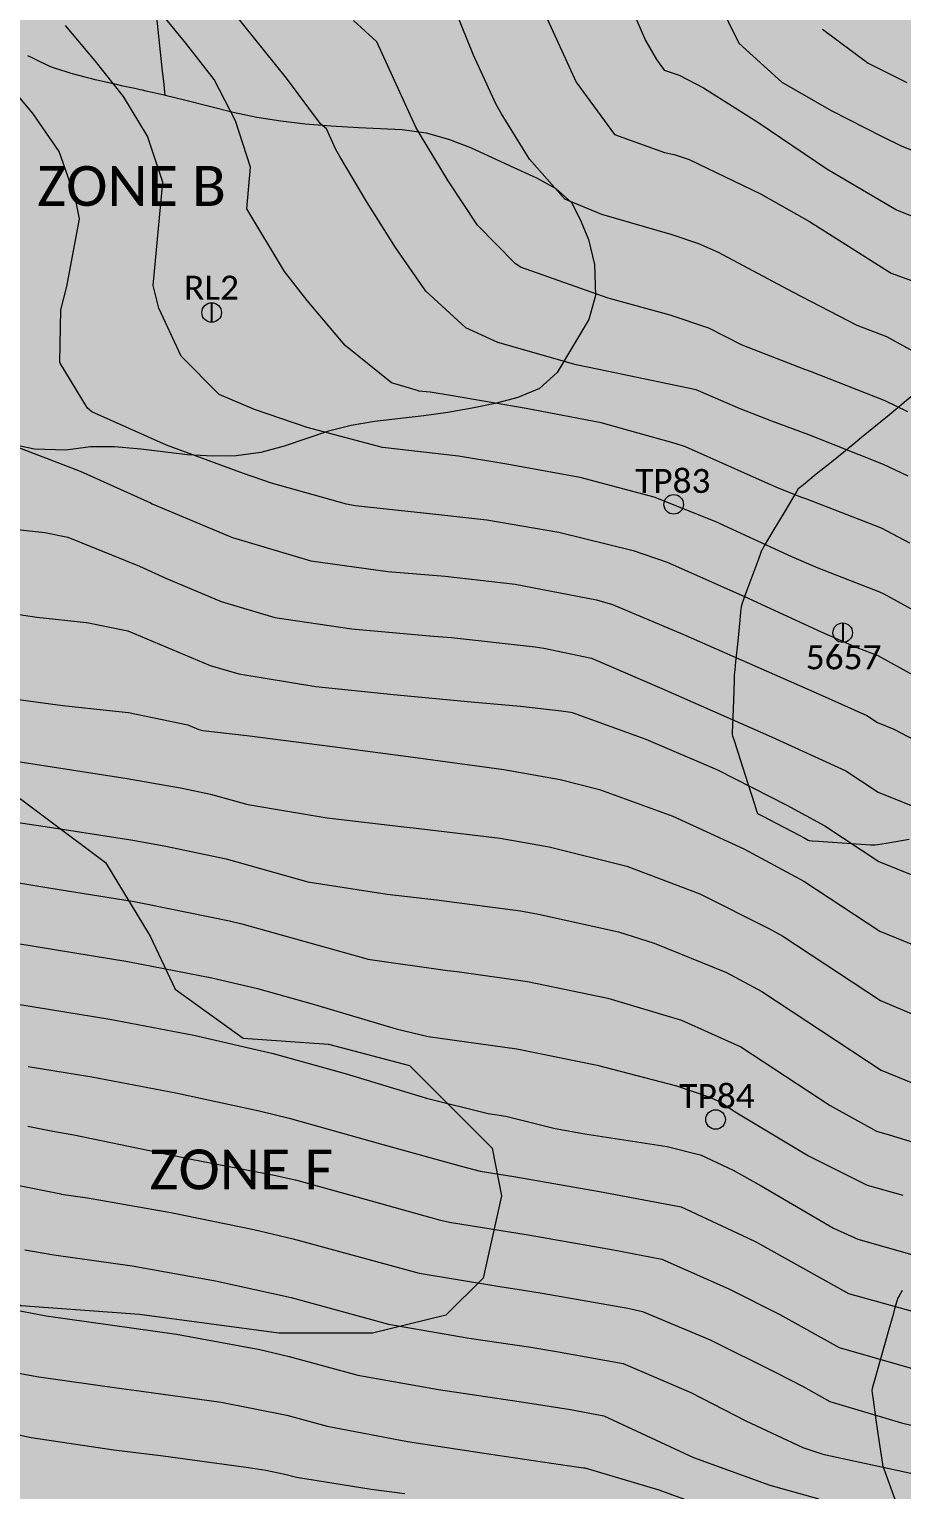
# Model space of a CAD drawing. Header units: metres. Extents: x 5688 to 19740, y -52 to 3406.
# Drawn here: x 8496 to 8714.5, y 2097.8 to 2463.7 of the extents above; entities that cross this region are included whole.
import ezdxf
from ezdxf.enums import TextEntityAlignment as Align

# ---------------------------------------------------------------- set-up
doc = ezdxf.new("R2010")
doc.units = ezdxf.units.M
for name, color, linetype in [('Contours', 7, 'Continuous'), ('GEO', 140, 'Continuous'), ('TP', 7, 'Continuous')]:
    doc.layers.add(name, color=color, linetype=linetype)
doc.layers.add('Sonering - Special', color=31, linetype='Continuous', true_color=0xdbb88a)
doc.styles.add('CALIBRII', font='calibri.ttf')

# ---------------------------------------------------------------- blocks, each defined once
blk = doc.blocks.new('CONTOURS-CG')
at = {"layer": 'Contours', "color": 253, "lineweight": 9, "true_color": 0xa1a3a5}
for points, elevation in [([(32509.86, 1281.54), (32521.36, 1273.04), (32531.05, 1268.14)], 1401), ([(32457.71, 1296.92), (32465.55, 1278.65), (32468.27, 1273.91), (32470.21, 1271.24), (32473.99, 1269.98), (32480.09, 1266.83), (32493.66, 1258.25), (32510.98, 1246.52), (32528.42, 1236.28), (32528.43, 1236.28), (32545.92, 1229.17)], 1402), ([(32481.19, 1293.88), (32488.96, 1277.99), (32499.69, 1268.28), (32512.04, 1261.12), (32524.8, 1254.62), (32529.74, 1252.21), (32547.3, 1245.27)], 1401.5), ([(32531.23, 1185.67), (32525.58, 1188.43), (32525.58, 1188.43), (32506.85, 1195.74), (32505.47, 1196.23), (32489.73, 1202.34), (32481.4, 1206.64), (32481.4, 1206.64), (32471.74, 1209.86), (32456.23, 1214.09), (32434.29, 1221.93), (32432.95, 1222.81), (32423.47, 1232.39), (32416.12, 1243.52), (32409.24, 1254.99), (32408.07, 1256.98), (32398.26, 1278.37), (32398.26, 1278.37), (32392.4, 1283.66)], 1403.5), ([(32534.34, 1199.81), (32526.03, 1204.41), (32526.02, 1204.41), (32518.58, 1207.3), (32502.42, 1215.64), (32483.83, 1225.6), (32478.93, 1227.75), (32478.93, 1227.75), (32472.24, 1229.98), (32454.6, 1235.08), (32445.37, 1238.95), (32436.49, 1248.97), (32429.47, 1260.34), (32428.14, 1262.62), (32422.46, 1274.99), (32415.06, 1293.47)], 1403), ([(32440.09, 1285.95), (32448.2, 1268.27), (32457.79, 1255.1), (32470.35, 1250.66), (32472.74, 1250.11), (32476.46, 1248.87), (32494.33, 1240.23), (32506.59, 1233.33), (32527.11, 1220.36), (32527.11, 1220.35), (32544.86, 1213.97)], 1402.5), ([(32531.78, 1152.72), (32524.68, 1156.47), (32505.95, 1163.77), (32504.71, 1164.22), (32499.01, 1166.43), (32494.85, 1168.24), (32475.56, 1176.86), (32473, 1177.7), (32472.97, 1177.71), (32454.48, 1182.87), (32435.66, 1186.51), (32416.75, 1189.7), (32411.59, 1190.54), (32408.73, 1190.86), (32408.72, 1190.87), (32401.9, 1192.9), (32390.33, 1202.26), (32380.78, 1213.56), (32375.15, 1220.84), (32365.67, 1236.5), (32366.65, 1246.97), (32366.65, 1246.97), (32362.9, 1258.58), (32357.5, 1268.91), (32350.45, 1277.97), (32343.18, 1286.86)], 1404.5), ([(32531.34, 1169.5), (32525.13, 1172.45), (32525.13, 1172.45), (32506.46, 1179.91), (32497.19, 1183.29), (32489.23, 1186.38), (32478.27, 1191.14), (32478.21, 1191.16), (32459.46, 1195.09), (32459.14, 1195.14), (32448.22, 1197.42), (32428.61, 1203.04), (32420.53, 1206.66), (32410.52, 1215.86), (32402.95, 1226.83), (32395.83, 1238.13), (32389, 1249.64), (32388.01, 1251.34), (32385.62, 1256.54), (32385.62, 1256.55), (32384.19, 1257.84), (32375.68, 1269.22), (32362.22, 1285.92)], 1404), ([(32576.1, 1095.64), (32523.86, 1124.48), (32523.79, 1124.51), (32518.58, 1126.53), (32509.61, 1130.42), (32490.43, 1139.34), (32471.08, 1147.88), (32462.51, 1150.82), (32462.5, 1150.83), (32443.88, 1155.41), (32425.82, 1158.49), (32413.78, 1159.87), (32392.83, 1162.08), (32390.71, 1162.51), (32390.71, 1162.51), (32371.89, 1167.75), (32364.87, 1170.22), (32345.59, 1177.27), (32326.88, 1185.68), (32325.82, 1186.58), (32318.92, 1197.81), (32318.86, 1198.09), (32319.13, 1211.21), (32320.63, 1217.06), (32323.83, 1233.97), (32322.71, 1239.43), (32322.71, 1239.43), (32318.68, 1250.83), (32312.15, 1260.28), (32304.88, 1269.17)], 1405.5), ([(32306.67, 1156.36), (32315.14, 1155.43), (32320.9, 1154.24), (32338.82, 1147.01), (32345.57, 1143.9), (32359.29, 1138.15), (32372.7, 1134.15), (32392.03, 1131.28), (32411.49, 1129.52), (32416.95, 1129.08), (32437.89, 1126.79), (32440.06, 1126.44), (32452.02, 1123.94), (32469.62, 1116.37), (32497.08, 1104.25), (32515.74, 1095.75), (32523.84, 1090.4), (32523.84, 1090.4), (32536.3, 1085.34)], 1406.5), ([(32305.9, 1177.72), (32323.95, 1170.81), (32341.54, 1162.81), (32342, 1162.6), (32361.31, 1154.46), (32362.08, 1154.19), (32381.71, 1148.33), (32401.06, 1145.69), (32415.37, 1144.47), (32432.94, 1142.46), (32453.29, 1138.59), (32457.26, 1137.38), (32474.91, 1129.94), (32508.29, 1115.28), (32520.99, 1109.58), (32523.65, 1107.82), (32523.66, 1107.82), (32527.75, 1106.16), (32545.81, 1096.74)], 1406), ([(32307.23, 1113.73), (32319.59, 1112.05), (32332.04, 1110.73), (32336.1, 1110.34), (32350.9, 1107.26), (32353.71, 1106.08), (32354.69, 1105.79), (32365.71, 1104.53), (32387.18, 1101.78), (32408.64, 1098.96), (32430.09, 1096.01), (32444.15, 1093.52), (32454.02, 1091.05), (32472.4, 1084.32), (32490.16, 1076.16), (32505.23, 1068.09), (32524.21, 1055.56), (32524.21, 1055.56), (32542.02, 1048.3)], 1407.5), ([(32300.8, 1136.06), (32313.13, 1134.2), (32325.58, 1132.89), (32325.62, 1132.89), (32335.9, 1130.75), (32356.5, 1122.12), (32363.7, 1119.97), (32383, 1116.87), (32402.43, 1114.83), (32421.88, 1113), (32434.26, 1111.89), (32444.43, 1110.73), (32446.86, 1110.39), (32447.17, 1110.31), (32465.6, 1103.68), (32483.56, 1095.98), (32500.99, 1087.11), (32510.48, 1081.92), (32524.03, 1072.98), (32524.03, 1072.98), (32544.85, 1064.52)], 1407), ([(32304.79, 1037.85), (32331.41, 1033.49), (32331.41, 1033.49), (32352.42, 1029.45), (32372.33, 1024.93), (32390.32, 1019.89), (32410.71, 1013.74), (32426.16, 1009.83), (32426.16, 1009.83), (32430.6, 1009.21), (32442.96, 1006.12), (32450.33, 1004.78), (32470.96, 1001.62), (32479.28, 999.52), (32479.29, 999.52), (32487.49, 995.68), (32494.56, 991.75), (32512.63, 981.16), (32518.73, 978.34), (32518.74, 978.34), (32533.41, 974.24)], 1410), ([(32307.39, 1082.97), (32315.2, 1081.77), (32336.63, 1078.4), (32344.96, 1076.9), (32344.96, 1076.9), (32360.52, 1073.64), (32381, 1067.9), (32381, 1067.9), (32400.88, 1064.78), (32413.24, 1063.37), (32434.23, 1060.65), (32438.73, 1059.8), (32458.78, 1055.4), (32467.71, 1052.54), (32485.82, 1045.17), (32494.72, 1040.43), (32524.58, 1020.71), (32524.58, 1020.71), (32542.4, 1013.46)], 1408.5), ([(32301.22, 1099.15), (32314.29, 1097.13), (32335.73, 1093.78), (32349.47, 1091.36), (32349.47, 1091.36), (32356.59, 1089.88), (32365.94, 1087.25), (32365.94, 1087.25), (32385.8, 1083.94), (32405.79, 1081.59), (32408.11, 1081.34), (32429.12, 1078.8), (32441.44, 1076.66), (32460.86, 1071.8), (32479.16, 1064.86), (32496.64, 1056.09), (32499.98, 1054.26), (32524.4, 1038.14), (32524.4, 1038.14), (32542.13, 1030.68)], 1408), ([(32310.96, 1021.63), (32326.9, 1019.02), (32326.9, 1019.02), (32347.91, 1015.01), (32368.82, 1010.5), (32376.27, 1008.69), (32396.54, 1003.01), (32396.62, 1002.99), (32398.25, 1002.53), (32419.38, 996.68), (32424.11, 995.42), (32424.17, 995.41), (32432.59, 994.05), (32454, 990.35), (32474.46, 986.45), (32491.13, 978.73), (32493.35, 977.6), (32516.4, 964.8), (32516.41, 964.8), (32536.84, 959.08)], 1410.5), ([(32298.62, 1054.07), (32335.93, 1047.96), (32335.93, 1047.96), (32356.92, 1043.85), (32368.4, 1041.17), (32382.67, 1037.16), (32403.08, 1031.08), (32411.1, 1029.19), (32411.11, 1029.19), (32433.31, 1026.07), (32453.43, 1021.96), (32473.28, 1016.78), (32481.41, 1014.03), (32484.22, 1012.77), (32488.42, 1009.99), (32506.41, 999.29), (32521.06, 991.88), (32529.98, 989.39)], 1409.5), ([(32292.45, 1070.29), (32313.57, 1066.8), (32316.1, 1066.41), (32337.52, 1062.97), (32340.44, 1062.43), (32340.44, 1062.43), (32361.4, 1058.15), (32364.46, 1057.4), (32395.51, 1048.66), (32396.05, 1048.54), (32396.05, 1048.54), (32415.97, 1045.68), (32418.37, 1045.41), (32436.02, 1042.94), (32456.12, 1038.73), (32474.56, 1033.28), (32489.47, 1026.6), (32511.81, 1011.85), (32523.39, 1005.43), (32526.55, 1004.54), (32547.05, 998.26)], 1409), ([(32304.11, 992.78), (32319.12, 989.7), (32319.21, 989.68), (32325.83, 988.76), (32346.7, 985.1), (32367.45, 980.81), (32377.34, 978.5), (32408.83, 969.85), (32408.83, 969.85), (32429.05, 966.49), (32435.02, 965.61), (32439.69, 964.86), (32461.1, 961.12), (32464.79, 960.3), (32481.73, 953.14), (32498.19, 944.94), (32505.05, 941.44), (32511.73, 937.73), (32511.76, 937.72), (32529.71, 932.38), (32538.98, 930.1)], 1411.5), ([(32310.84, 1006.72), (32317.13, 1005.41), (32322.38, 1004.55), (32322.38, 1004.55), (32343.32, 1000.17), (32343.62, 1000.11), (32348.24, 999.14), (32351.73, 998.45), (32372.98, 994.35), (32377.79, 993.26), (32377.87, 993.24), (32393.27, 989.01), (32413.85, 983.22), (32416.5, 982.63), (32416.5, 982.63), (32436.14, 979.45), (32457.55, 975.74), (32469.62, 973.37), (32486.45, 965.96), (32499.2, 959.52), (32514.08, 951.26), (32514.09, 951.26), (32532.08, 946.07)], 1411), ([(32308.53, 944.84), (32313.58, 943.93), (32334.32, 940.96), (32339.32, 940.34), (32359.29, 937.56), (32375.76, 934.27), (32385.83, 931.51), (32385.83, 931.51), (32405.97, 927.72), (32426.23, 924.6), (32446.51, 921.63), (32450.01, 921.13), (32450.35, 921.08), (32468.89, 915.6), (32486.55, 909.17)], 1413), ([(32299.13, 962.24), (32315.46, 959.18), (32348.13, 954.62), (32368.96, 950.71), (32376.29, 949.02), (32393.5, 944.29), (32393.5, 944.29), (32413.67, 940.7), (32433.94, 937.67), (32438.72, 936.97), (32446.8, 935.67), (32455.13, 934.15), (32477.55, 923.65), (32496.67, 916.76), (32508.93, 913.32)], 1412.5), ([(32310.08, 975.73), (32317.33, 974.43), (32336.98, 971.69), (32357.84, 967.96), (32376.81, 963.76), (32401.16, 957.07), (32401.17, 957.07), (32421.36, 953.58), (32436.87, 951.29), (32443.24, 950.26), (32459.96, 947.23), (32476.87, 939.99), (32490.65, 932.85), (32504.93, 926.16), (32509.71, 924.58), (32510.76, 924.37), (32531.99, 919.72), (32546.24, 916.31), (32548.18, 915.62)], 1412), ([(32297.66, 931.73), (32311.7, 928.68), (32332.43, 925.61), (32344.78, 924.07), (32366.12, 921.21), (32370.44, 920.49), (32375.23, 919.53), (32378.15, 918.73), (32378.16, 918.73), (32396.82, 915.71), (32405.32, 914.63)], 1413.5), ([(32549.02, 1126.94), (32525.32, 1139.97), (32524.24, 1140.49), (32508.79, 1146.48), (32502.23, 1149.33), (32483.02, 1158.2), (32467.75, 1164.26), (32467.73, 1164.27), (32449.18, 1169.16), (32430.33, 1172.61), (32418.7, 1174.51), (32399.72, 1176.69), (32399.71, 1176.69), (32380.82, 1181.69), (32367.66, 1186.26), (32358.79, 1189.98), (32349.23, 1199.59), (32343.66, 1211.62), (32342.27, 1217.3), (32344.68, 1243.2), (32344.68, 1243.2), (32340.82, 1254.73), (32334.85, 1264.62), (32327.69, 1273.59), (32320.32, 1282.4)], 1405)]:
    blk.add_lwpolyline(points, dxfattribs=dict(at, elevation=elevation))
blk = doc.blocks.new('Boreholes')
at = {"layer": 'TP', "color": 9, "linetype": 'Continuous', "ltscale": 0.08}
for p, q in [((36867.82, 1416.66), (36867.82, 1411.75)), ((37025.87, 1336.45), (37025.87, 1331.55))]:
    blk.add_line(p, q, dxfattribs=at)
at = {"layer": 'TP', "color": 9, "lineweight": 18}
for centre in [(36867.82, 1414.21), (36983.54, 1366.16), (37025.87, 1334), (36994.03, 1212.05)]:
    blk.add_ellipse(centre, major_axis=(0, 2.45), ratio=1, dxfattribs=at)
at = {"layer": 'TP', "color": 9, "style": 'CALIBRII'}
for s, p in [('RL2', (36860.91, 1417.44)), ('TP83', (36973.88, 1369.01)), ('5657', (37016.61, 1324.83)), ('TP84', (36984.95, 1214.91))]:
    blk.add_text(s, height=6, dxfattribs=at).set_placement(p)
blk = doc.blocks.new('GEOTECH')
at = {"layer": 'GEO', "linetype": 'Continuous', "lineweight": 15, "ltscale": 0.1}
for points in [[(8495.59, 2457.1), (8496.45, 2456.68), (8497.93, 2455.95), (8500.55, 2454.67), (8500.88, 2454.54), (8502.01, 2454.16), (8505.38, 2453.03), (8506.39, 2452.7), (8506.77, 2452.59), (8509.92, 2451.78), (8511.57, 2451.36), (8512.4, 2451.14), (8512.91, 2451.03), (8514.38, 2450.69), (8517.72, 2449.93), (8519.04, 2449.64), (8522.41, 2448.91), (8523.8, 2448.6), (8524.24, 2448.51), (8525.15, 2448.3), (8526.8, 2447.93), (8529.8, 2447.26), (8530.03, 2447.21), (8529.97, 2447.82), (8529.75, 2449.93), (8529.4, 2453.18), (8527.65, 2469.94)], [(8718.15, 2372.74), (8710.99, 2366.81), (8704.47, 2361.4), (8702.24, 2359.56), (8701.12, 2358.63), (8700.86, 2358.42), (8700.03, 2357.75), (8696.95, 2355.28), (8693.12, 2352.2), (8689.88, 2349.6), (8688.9, 2348.81), (8688.57, 2348.55), (8688.26, 2348.02), (8687.48, 2346.73), (8685.05, 2342.63), (8682.25, 2337.92), (8680.07, 2334.25), (8679.52, 2333.32), (8679.4, 2333.09), (8679.12, 2332.34), (8678.61, 2330.96), (8675.63, 2322.89), (8674.53, 2319.93), (8674.29, 2319), (8674.16, 2317.69), (8673.95, 2315.67), (8673.43, 2310.42), (8672.91, 2305.19), (8672.71, 2303.18), (8672.58, 2301.89), (8672.52, 2300.91), (8672.42, 2297.77), (8672.12, 2289.23), (8672.08, 2287.78), (8672.05, 2287), (8672.11, 2286.71), (8672.5, 2285.51), (8674.01, 2280.79), (8675.94, 2274.77), (8677.62, 2269.55), (8678.14, 2267.91), (8678.35, 2267.26), (8678.71, 2267.07), (8679.73, 2266.53), (8683.1, 2264.77), (8687.06, 2262.69), (8690.23, 2261.02), (8691.08, 2260.57), (8691.32, 2260.47), (8692.11, 2260.42), (8693.66, 2260.31), (8703.12, 2259.63), (8706.73, 2259.38), (8707.82, 2259.37), (8709.06, 2259.57), (8711.07, 2259.91), (8716.41, 2260.81)], [(8714.64, 2147.73), (8713.84, 2146.39), (8713.46, 2145.75), (8713.33, 2145.32), (8712.88, 2143.7), (8712.16, 2141.14), (8711.26, 2137.93), (8709.27, 2130.86), (8707.61, 2124.95), (8707.12, 2123.21), (8706.98, 2122.68), (8707.08, 2121.97), (8707.32, 2120.35), (8708.05, 2115.34), (8708.88, 2109.66), (8709.51, 2105.29), (8709.67, 2104.23), (8709.72, 2103.99), (8710.38, 2102.15), (8712.78, 2095.41)], [(8529.99, 2447.22), (8535.17, 2445.94), (8547.08, 2442.94), (8553.03, 2441.69), (8559.03, 2440.73), (8565.13, 2440.04), (8571.59, 2439.51), (8578.49, 2439.11), (8589.39, 2438.55), (8595.42, 2437.76), (8601.01, 2436.2), (8606.53, 2434.05), (8616.42, 2429.5), (8623.03, 2426.5), (8627.9, 2423.79), (8631.88, 2420.18), (8634.24, 2415.45), (8636.07, 2411.01), (8637.59, 2404.75), (8637.77, 2397.03), (8636.18, 2391.03), (8628.19, 2377.7), (8623.76, 2373.73), (8618.38, 2371.44), (8612.7, 2369.98), (8606.96, 2368.77), (8600.84, 2367.65), (8594.8, 2366.82), (8582.48, 2365.41), (8576.64, 2364.46), (8570.91, 2363.05), (8559.82, 2359.29), (8554.02, 2357.69), (8547.82, 2356.87), (8541.93, 2356.79), (8535.6, 2357.08), (8523.95, 2358.47), (8517.33, 2359.07), (8511.3, 2359.06), (8505.15, 2358.22), (8497.34, 2358.48), (8492.15, 2359.59)]]:
    blk.add_lwpolyline(points, dxfattribs=at)
blk.add_lwpolyline([(8429.28, 2245.71), (8429.1, 2264.43), (8438.45, 2278.35), (8452.28, 2289.86), (8480.33, 2285.1), (8486.8, 2276.11), (8515.06, 2254.93), (8526.31, 2236.46), (8532.52, 2223.19), (8549.56, 2210.93), (8570.98, 2209.43), (8591.24, 2204.11), (8611.94, 2183.4), (8614.24, 2171.46), (8609.69, 2150.82), (8600.32, 2141.53), (8581.92, 2137.01), (8558.5, 2137.05), (8523.57, 2141.71), (8493.92, 2143.85), (8468.55, 2159.86), (8445.4, 2197), (8436.27, 2222.12), (8429.28, 2245.71)], close=True, dxfattribs=at)
at = {"layer": 'GEO', "linetype": 'Continuous', "style": 'CALIBRII'}
for s, p in [('ZONE B', (8521.6, 2424.44)), ('ZONE F', (8549.07, 2178.05))]:
    blk.add_text(s, height=10, dxfattribs=at).set_placement(p, align=Align.MIDDLE_CENTER)

msp = doc.modelspace()

# ---------------------------------------------------------------- hatches: boundary and pattern name
at = {"layer": 'Sonering - Special', "linetype": 'Continuous', "ltscale": 0.1}
h = msp.add_hatch(color=256, dxfattribs=at)
h.dxf.hatch_style = 1
h.paths.add_polyline_path([(8867.437, 2342.161), (8877.574, 2364.344), (8886.388, 2387.268), (8890.831, 2400.485), (8896.413, 2414.272), (8902.818, 2427.696), (8910.022, 2440.709), (8917.998, 2453.263), (8926.1, 2464.458), (8929.853, 2470.316), (8933.205, 2476.351), (8936.173, 2482.584), (8938.745, 2488.991), (8940.911, 2495.547), (8942.661, 2502.225), (8943.99, 2508.999), (8944.892, 2515.844), (8945.363, 2522.731), (8945.403, 2529.635), (8945.009, 2536.528), (8944.185, 2543.382), (8942.933, 2550.171), (8941.258, 2556.869), (8939.167, 2563.448), (8936.668, 2569.884), (8933.771, 2576.15), (8930.487, 2582.223), (8926.829, 2588.078), (8922.812, 2593.692), (8918.45, 2599.044), (8913.762, 2604.112), (8908.766, 2608.876), (8903.482, 2613.318), (8897.929, 2617.421), (8892.13, 2621.168), (8886.109, 2624.544), (8879.887, 2627.536), (8873.49, 2630.133), (8866.943, 2632.324), (8860.272, 2634.1), (8853.503, 2635.455), (8846.662, 2636.384), (8839.776, 2636.882), (8832.873, 2636.948), (8825.979, 2636.582), (8819.121, 2635.784), (8812.596, 2634.607), (8673.098, 2595.782, -0.2011278), (8565.697, 2609.333), (8559.098, 2613.715), (8552.781, 2618.5), (8546.772, 2623.667), (8541.096, 2629.198), (8535.774, 2635.069), (8530.826, 2641.26), (8522.928, 2652.507), (8520.971, 2671.623), (8512.199, 2678.744), (7225.077, 2543.105), (7216.085, 2530.214), (7372.958, 1909.747), (7391.201, 1898.865), (7396.102, 1879.475), (7754.762, 1822.518), (8702.487, 1915.536), (8698.604, 1929.341), (8707.273, 1942.028), (8705.558, 1960.875), (8705.117, 1975.503), (8705.562, 1990.131), (8706.891, 2004.705), (8709.101, 2019.171), (8712.182, 2033.478), (8716.124, 2047.571), (8720.912, 2061.401), (8726.238, 2074.217), (8784.771, 2191.696), (8775.296, 2215.179), (8789.36, 2243.84), (8813.662, 2248.701), (8842.74, 2299.176), (8855.954, 2320.642)])

# ---------------------------------------------------------------- block references
at = {"color": 5, "linetype": 'Continuous'}
msp.add_blockref('GEOTECH', (0, 0), dxfattribs=at)
at = {"layer": 'Contours', "color": 215, "linetype": 'Continuous', "true_color": 0xa953a0}
msp.add_blockref('CONTOURS-CG', (-23815.222, 1182.208), dxfattribs=at)
at = {"layer": 'TP', "color": 1, "linetype": 'Continuous'}
msp.add_blockref('Boreholes', (-28326.146, 978.523), dxfattribs=at)

doc.saveas('drawing.dxf')
